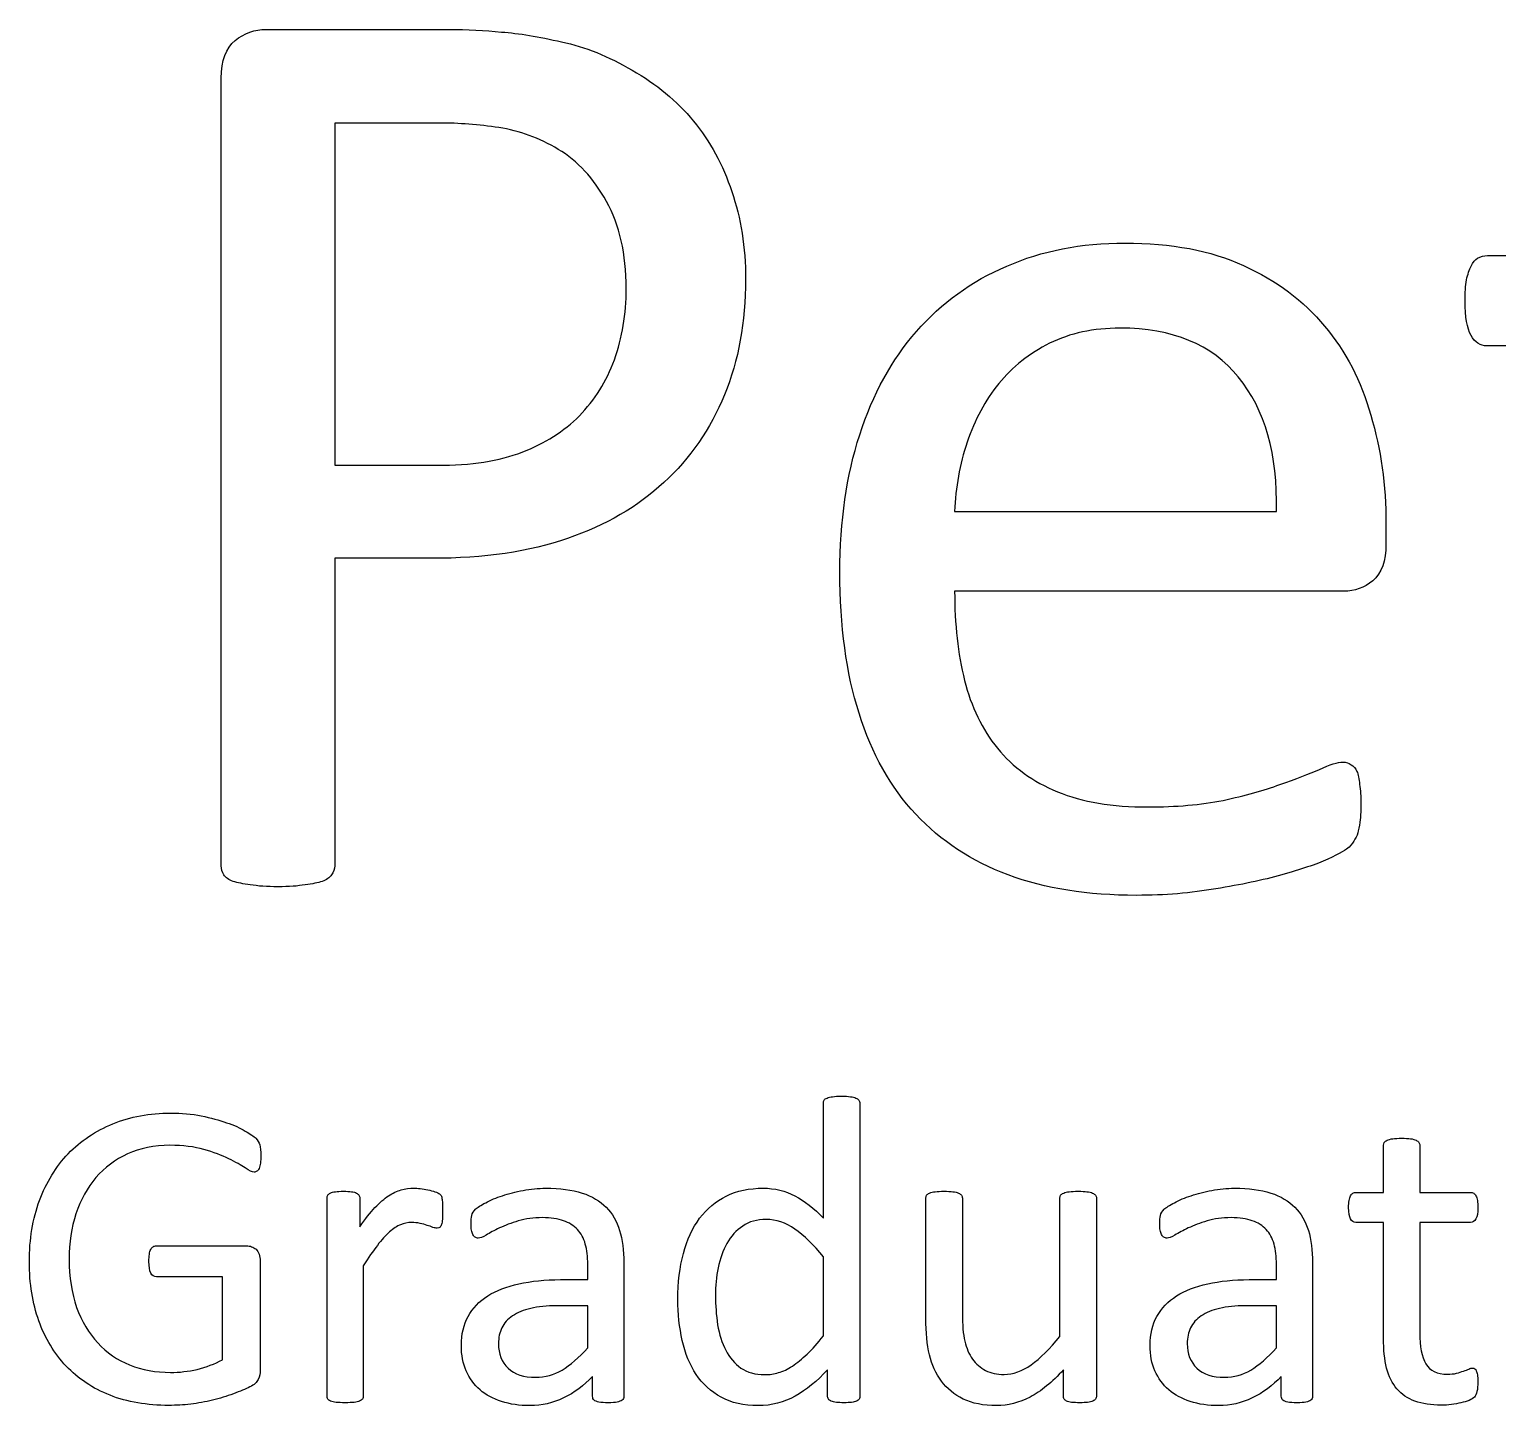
# Model space of a CAD drawing. Header units: millimetres. Extents: x 17.6 to 67.9, y 12.5 to 44.1.
# Drawn here: x 17.6 to 31.41, y 30.59 to 43.53 of the extents above; entities that cross this region are included whole.
import ezdxf

# ---------------------------------------------------------------- set-up
doc = ezdxf.new("R2010")
doc.units = ezdxf.units.MM
doc.layers.get('0').update_dxf_attribs({"linetype": 'CONTINUOUS'})

msp = doc.modelspace()

# ---------------------------------------------------------------- linework, layer by layer
at = {"color": 7}
for points in [[(19.829432, 43.533648), (21.547156, 43.533648)], [(19.407752, 35.670561), (19.407752, 43.074761)], [(31.314022, 41.406646), (32.089169, 41.406646), (32.089169, 42.733697)], [(21.460341, 42.653082), (20.474354, 42.653082), (20.474354, 39.434673), (21.435536, 39.434673)], [(32.089161, 37.295272), (32.089161, 40.557085), (31.307815, 40.557085)], [(26.303454, 39.000591), (29.329626, 39.000591)], [(30.35903, 38.882782), (30.359022, 38.696734)], [(21.385926, 38.560308), (20.474354, 38.560308), (20.474354, 35.670561)], [(29.962147, 38.250249), (26.303454, 38.250249)], [(25.069416, 32.356951), (25.069416, 33.438021)], [(25.412549, 33.438021), (25.412507, 30.684701)], [(30.077873, 32.598798), (30.336257, 32.598798), (30.336257, 33.041146)], [(30.677299, 33.041146), (30.677299, 32.598796), (31.15479, 32.598796)], [(20.40196, 30.684701), (20.40196, 32.545053)], [(20.709953, 32.545053), (20.709953, 32.274268)], [(26.032624, 31.416439), (26.032624, 32.545053)], [(26.375733, 32.545053), (26.375733, 31.461915)], [(27.293498, 31.244874), (27.293498, 32.545053)], [(27.636631, 32.545053), (27.63666, 30.684701)], [(30.336265, 31.228339), (30.336265, 32.315611), (30.075814, 32.315611)], [(31.154782, 32.315609), (30.677292, 32.315609), (30.677292, 31.277947)], [(18.797925, 32.096501), (19.647485, 32.096501)], [(19.773575, 31.951807), (19.773575, 30.932748)], [(20.743028, 31.908396), (20.743028, 30.684701)], [(22.597173, 31.778175), (22.853488, 31.778175), (22.853488, 31.922869)], [(23.192496, 31.937339), (23.192488, 30.682634)], [(25.069384, 31.249007), (25.069376, 31.993149)], [(29.073263, 31.778178), (29.329578, 31.778178), (29.329578, 31.922872)], [(29.668586, 31.937342), (29.668578, 30.682637)], [(19.418041, 31.025766), (19.418041, 31.805046), (18.797924, 31.805046)], [(22.853491, 31.532195), (22.562034, 31.532195)], [(22.853491, 31.137387), (22.853491, 31.532195)], [(29.329581, 31.532198), (29.038126, 31.532198)], [(29.329581, 31.13739), (29.329581, 31.532198)], [(25.108688, 30.684701), (25.108688, 30.930681)], [(27.326603, 30.684701), (27.326603, 30.930681)], [(22.898962, 30.682634), (22.898962, 30.868669)], [(29.375052, 30.682637), (29.375052, 30.868673)]]:
    msp.add_lwpolyline(points, dxfattribs=at)
for points in [[(24.337685, 41.183404)], [(23.215272, 41.096587)], [(19.779776, 32.943996)], [(21.489233, 32.423093)], [(31.222997, 30.821127)]]:
    msp.add_lwpolyline(points, close=True, dxfattribs=at)
for points in [[(19.537977, 43.428228), (19.624793, 43.498508), (19.721945, 43.533648), (19.829432, 43.533648)], [(21.547156, 43.533648), (21.72079, 43.533648), (21.886154, 43.52538), (22.04325, 43.508843)], [(22.04325, 43.508843), (22.20448, 43.496441), (22.392582, 43.465435), (22.607556, 43.415826)], [(19.407752, 43.074761), (19.407752, 43.240126), (19.45116, 43.357948), (19.537977, 43.428228)], [(22.607556, 43.415826), (22.826664, 43.37035), (23.04784, 43.281467), (23.271083, 43.149175)], [(23.271083, 43.149175), (23.498459, 43.021018), (23.690695, 42.861854), (23.84779, 42.671685)], [(23.84779, 42.671685), (24.004887, 42.481516), (24.124777, 42.260341), (24.207459, 42.00816)], [(22.018445, 42.609673), (21.828277, 42.638612), (21.642242, 42.653082), (21.460341, 42.653082)], [(22.576552, 42.405035), (22.398784, 42.512522), (22.212748, 42.580734), (22.018445, 42.609673)], [(23.029235, 41.915142), (22.909347, 42.13425), (22.758453, 42.297548), (22.576552, 42.405035)], [(24.207459, 42.00816), (24.294276, 41.760113), (24.337685, 41.485194), (24.337685, 41.183404)], [(23.215272, 41.096587), (23.215272, 41.423182), (23.15326, 41.696034), (23.029235, 41.915142)], [(26.793357, 41.30744), (27.124086, 41.452134), (27.494089, 41.524481), (27.903366, 41.524481)], [(27.903366, 41.524481), (28.341581, 41.524481), (28.713651, 41.454202), (29.019577, 41.313642)], [(25.943795, 40.693524), (26.17944, 40.962242), (26.462628, 41.16688), (26.793357, 41.30744)], [(29.019577, 41.313642), (29.329635, 41.173082), (29.583883, 40.982912), (29.78232, 40.743134)], [(31.115585, 41.177203), (31.127985, 41.230946), (31.142455, 41.274354), (31.158995, 41.307427)], [(31.158995, 41.307427), (31.175522, 41.344634), (31.196193, 41.369439), (31.221005, 41.381841)], [(31.221005, 41.381841), (31.249944, 41.398378), (31.280949, 41.406646), (31.314022, 41.406646)], [(24.337685, 41.183404), (24.337685, 40.782395), (24.271539, 40.42066), (24.139247, 40.098199)], [(31.103176, 40.978765), (31.103176, 41.057313), (31.107312, 41.123459), (31.115585, 41.177203)], [(23.10365, 40.426861), (23.178064, 40.633566), (23.215272, 40.856809), (23.215272, 41.096587)], [(31.158987, 40.656304), (31.121779, 40.72245), (31.103176, 40.829937), (31.103176, 40.978765)], [(29.78232, 40.743134), (29.980758, 40.507489), (30.125452, 40.228436), (30.216404, 39.905976)], [(25.410493, 39.71994), (25.534518, 40.104413), (25.712285, 40.428941), (25.943795, 40.693524)], [(27.85995, 40.724517), (27.607769, 40.724517), (27.386593, 40.676975), (27.196423, 40.58189)], [(28.969959, 40.26563), (28.721913, 40.571555), (28.351909, 40.724517), (27.85995, 40.724517)], [(31.307815, 40.557085), (31.245802, 40.557085), (31.196193, 40.590158), (31.158987, 40.656304)], [(27.196423, 40.58189), (27.006255, 40.486805), (26.847092, 40.360715), (26.718935, 40.203619)], [(22.774989, 39.899761), (22.919683, 40.048589), (23.029236, 40.224289), (23.10365, 40.426861)], [(26.718935, 40.203619), (26.590776, 40.046522), (26.491557, 39.862554), (26.421278, 39.651714)], [(29.329626, 39.000591), (29.342026, 39.538026), (29.222137, 39.959706), (28.969959, 40.26563)], [(24.139247, 40.098199), (24.006956, 39.775738), (23.816786, 39.500819), (23.568739, 39.273443)], [(22.235485, 39.558697), (22.450459, 39.641379), (22.630294, 39.755067), (22.774989, 39.899761)], [(30.216404, 39.905976), (30.311488, 39.587649), (30.35903, 39.246584), (30.35903, 38.882782)], [(25.22446, 38.430097), (25.22446, 38.909654), (25.286471, 39.339602), (25.410493, 39.71994)], [(26.421278, 39.651714), (26.350998, 39.445009), (26.311723, 39.227968), (26.303454, 39.000591)], [(21.435536, 39.434673), (21.757996, 39.434673), (22.024646, 39.476014), (22.235485, 39.558697)], [(23.568739, 39.273443), (23.324825, 39.046067), (23.023035, 38.870367), (22.663367, 38.746343)], [(22.663367, 38.746343), (22.307834, 38.62232), (21.88202, 38.560308), (21.385926, 38.560308)], [(30.359022, 38.696734), (30.359022, 38.535503), (30.317681, 38.419748), (30.234998, 38.349468)], [(25.404294, 37.103045), (25.284404, 37.483383), (25.22446, 37.925734), (25.22446, 38.430097)], [(26.303454, 38.250249), (26.303454, 37.940191), (26.334461, 37.661138), (26.396474, 37.413091)], [(30.234998, 38.349468), (30.156451, 38.283322), (30.0655, 38.250249), (29.962147, 38.250249)], [(26.396474, 37.413091), (26.458485, 37.165044), (26.561837, 36.952138), (26.706531, 36.774371)], [(25.937594, 36.154267), (25.701949, 36.406447), (25.524182, 36.722706), (25.404294, 37.103045)], [(26.706531, 36.774371), (26.851225, 36.596603), (27.039327, 36.460177), (27.270837, 36.365093)], [(29.732703, 36.575934), (29.831922, 36.621409), (29.906336, 36.644146), (29.955945, 36.644146)], [(29.955945, 36.644146), (29.984883, 36.644146), (30.009688, 36.635882), (30.030359, 36.619354)], [(30.030359, 36.619354), (30.055165, 36.606954), (30.073768, 36.586283), (30.08617, 36.557341)], [(29.360633, 36.433305), (29.513595, 36.487049), (29.637619, 36.534592), (29.732703, 36.575934)], [(30.08617, 36.557341), (30.09857, 36.528403), (30.106834, 36.487062), (30.110962, 36.433318)], [(27.270837, 36.365093), (27.502347, 36.270008), (27.785534, 36.222466), (28.120398, 36.222466)], [(28.827333, 36.284477), (29.034038, 36.329953), (29.211804, 36.379563), (29.360633, 36.433305)], [(30.110962, 36.433318), (30.119234, 36.383709), (30.123371, 36.321697), (30.123371, 36.247284)], [(28.120398, 36.222466), (28.384982, 36.222466), (28.620626, 36.243136), (28.827333, 36.284477)], [(30.123371, 36.247284), (30.123371, 36.19354), (30.121307, 36.145998), (30.117179, 36.104658)], [(26.805758, 35.583759), (26.462627, 35.711917), (26.173239, 35.902086), (25.937594, 36.154267)], [(30.117179, 36.104658), (30.113052, 36.06745), (30.106852, 36.03231), (30.098579, 35.999237)], [(30.067575, 35.918621), (30.055175, 35.893818), (30.036572, 35.869013), (30.011764, 35.844207)], [(30.098579, 35.999237), (30.094452, 35.970299), (30.084117, 35.943427), (30.067575, 35.918621)], [(30.011764, 35.844207), (29.991093, 35.823536), (29.924947, 35.78633), (29.813327, 35.732588)], [(19.432557, 35.583746), (19.41602, 35.60855), (19.407752, 35.637488), (19.407752, 35.670561)], [(20.474354, 35.670561), (20.474354, 35.637488), (20.464019, 35.60855), (20.443348, 35.583746)], [(29.813327, 35.732588), (29.701706, 35.682978), (29.557012, 35.633369), (29.379243, 35.583759)], [(19.519373, 35.521733), (19.478032, 35.538261), (19.449093, 35.558932), (19.432557, 35.583746)], [(19.680604, 35.490727), (19.614458, 35.498999), (19.560714, 35.509335), (19.519373, 35.521733)], [(19.941053, 35.472126), (19.8377, 35.472126), (19.750884, 35.478326), (19.680604, 35.490727)], [(20.195301, 35.490727), (20.129155, 35.478326), (20.044406, 35.472126), (19.941053, 35.472126)], [(20.356532, 35.521733), (20.319325, 35.509333), (20.265581, 35.498998), (20.195301, 35.490727)], [(20.443348, 35.583746), (20.426812, 35.558941), (20.397873, 35.53827), (20.356532, 35.521733)], [(28.014986, 35.391521), (27.556099, 35.391521), (27.153023, 35.455601), (26.805758, 35.583759)], [(29.379243, 35.583759), (29.201477, 35.53415), (28.994771, 35.490742), (28.759126, 35.453534)], [(28.759126, 35.453534), (28.527616, 35.412192), (28.279569, 35.391521), (28.014986, 35.391521)], [(25.069416, 33.438021), (25.069416, 33.447668), (25.07148, 33.456625), (25.075607, 33.464893)], [(25.075607, 33.464893), (25.081111, 33.47454), (25.090757, 33.481431), (25.104547, 33.485565)], [(25.104547, 33.485565), (25.118323, 33.491077), (25.135549, 33.495211), (25.156223, 33.497966)], [(25.156223, 33.497966), (25.178272, 33.502101), (25.205833, 33.504168), (25.238906, 33.504168)], [(25.238906, 33.504168), (25.273356, 33.504168), (25.301606, 33.502101), (25.323654, 33.497966)], [(25.323654, 33.497966), (25.345703, 33.495209), (25.362929, 33.491076), (25.375333, 33.485565)], [(25.375333, 33.485565), (25.387733, 33.481431), (25.39669, 33.47454), (25.402204, 33.464893)], [(25.402204, 33.464893), (25.409101, 33.456626), (25.412549, 33.447669), (25.412549, 33.438021)], [(18.388647, 33.243719), (18.552634, 33.311243), (18.733846, 33.345005), (18.932283, 33.345005)], [(18.932283, 33.345005), (19.034258, 33.345005), (19.130032, 33.336048), (19.219604, 33.318133)], [(19.219604, 33.318133), (19.309177, 33.300219), (19.388414, 33.278859), (19.457316, 33.254055)], [(17.969035, 32.9626), (18.086168, 33.083867), (18.226039, 33.177574), (18.388647, 33.243719)], [(19.457316, 33.254055), (19.527596, 33.230628), (19.586163, 33.204445), (19.633016, 33.175507)], [(19.633016, 33.175507), (19.681247, 33.147946), (19.71432, 33.125208), (19.732235, 33.107294)], [(18.924014, 33.041146), (18.776564, 33.041146), (18.644273, 33.014275), (18.527139, 32.960531)], [(19.244408, 33.001872), (19.154836, 33.028055), (19.048038, 33.041146), (18.924014, 33.041146)], [(19.477986, 32.915056), (19.413218, 32.946751), (19.335359, 32.97569), (19.244408, 33.001872)], [(19.732235, 33.107294), (19.750149, 33.089379), (19.762551, 33.068709), (19.769442, 33.045282)], [(19.769442, 33.045282), (19.776331, 33.021855), (19.779776, 32.988093), (19.779776, 32.943996)], [(30.336257, 33.041146), (30.336257, 33.050793), (30.338321, 33.05975), (30.342448, 33.068018)], [(30.342448, 33.068018), (30.347951, 33.076286), (30.356909, 33.083176), (30.369322, 33.08869)], [(30.369322, 33.08869), (30.383098, 33.09558), (30.401012, 33.100403), (30.423064, 33.10316)], [(30.423064, 33.10316), (30.445113, 33.105917), (30.472673, 33.107296), (30.505746, 33.107296)], [(30.505746, 33.107296), (30.540197, 33.107296), (30.568446, 33.105917), (30.590495, 33.10316)], [(30.590495, 33.10316), (30.612544, 33.100403), (30.62977, 33.09558), (30.642173, 33.08869)], [(30.642173, 33.08869), (30.654574, 33.083178), (30.663531, 33.076287), (30.669044, 33.068018)], [(30.669044, 33.068018), (30.674548, 33.059751), (30.677299, 33.050794), (30.677299, 33.041146)], [(17.69825, 32.522317), (17.763018, 32.694571), (17.853279, 32.841332), (17.969035, 32.9626)], [(18.527139, 32.960531), (18.410006, 32.906788), (18.310787, 32.832374), (18.229483, 32.737289)], [(19.633014, 32.82824), (19.59443, 32.854422), (19.542753, 32.883361), (19.477986, 32.915056)], [(19.775641, 32.873715), (19.772884, 32.854422), (19.76875, 32.837886), (19.763239, 32.824106)], [(19.779776, 32.943995), (19.779776, 32.917812), (19.778397, 32.894385), (19.775641, 32.873715)], [(18.229483, 32.737289), (18.148179, 32.642204), (18.085478, 32.529205), (18.041381, 32.398292)], [(19.715696, 32.788965), (19.69916, 32.788965), (19.671599, 32.802057), (19.633014, 32.82824)], [(19.742568, 32.797234), (19.7343, 32.791722), (19.725343, 32.788965), (19.715696, 32.788965)], [(19.763239, 32.824106), (19.757727, 32.811704), (19.750837, 32.802746), (19.742568, 32.797234)], [(20.408162, 32.571925), (20.412297, 32.580192), (20.420565, 32.587083), (20.432967, 32.592596)], [(20.432967, 32.592596), (20.445369, 32.599486), (20.461216, 32.60362), (20.480509, 32.604997)], [(20.480509, 32.604997), (20.499802, 32.607754), (20.525295, 32.609133), (20.55699, 32.609133)], [(20.55699, 32.609133), (20.587307, 32.609133), (20.612112, 32.607754), (20.631404, 32.604997)], [(20.631404, 32.604997), (20.652075, 32.603622), (20.667922, 32.599488), (20.678947, 32.592596)], [(20.678947, 32.592596), (20.689971, 32.587084), (20.697551, 32.580194), (20.701685, 32.571925)], [(20.980738, 32.565723), (21.020701, 32.593284), (21.059975, 32.611888), (21.09856, 32.621534)], [(21.09856, 32.621534), (21.138523, 32.632558), (21.178486, 32.63807), (21.218449, 32.63807)], [(21.218449, 32.63807), (21.236364, 32.63807), (21.256346, 32.636692), (21.278394, 32.633935)], [(21.278394, 32.633935), (21.301821, 32.632559), (21.325936, 32.629114), (21.350741, 32.6236)], [(21.350741, 32.6236), (21.375546, 32.618088), (21.397594, 32.611887), (21.416887, 32.604997)], [(21.416887, 32.604997), (21.437558, 32.598108), (21.452027, 32.591217), (21.460295, 32.584326)], [(21.460295, 32.584326), (21.468563, 32.577436), (21.474075, 32.570545), (21.476832, 32.563654)], [(22.051481, 32.56779), (22.110735, 32.588461), (22.175502, 32.604997), (22.245783, 32.6174)], [(22.245783, 32.6174), (22.316063, 32.631181), (22.387032, 32.638072), (22.45869, 32.638072)], [(22.45869, 32.638072), (22.59236, 32.638072), (22.706048, 32.622913), (22.799754, 32.592596)], [(22.799754, 32.592596), (22.893461, 32.56228), (22.969253, 32.517493), (23.027132, 32.458238)], [(24.155775, 32.563656), (24.256372, 32.613266), (24.372127, 32.63807), (24.503041, 32.63807)], [(24.503041, 32.63807), (24.611907, 32.63807), (24.711125, 32.613955), (24.800697, 32.565723)], [(26.038815, 32.571925), (26.044318, 32.580192), (26.053964, 32.587083), (26.067753, 32.592596)], [(26.067753, 32.592596), (26.081528, 32.599486), (26.099443, 32.60362), (26.121497, 32.604997)], [(26.121497, 32.604997), (26.143546, 32.607754), (26.171107, 32.609133), (26.20418, 32.609133)], [(26.20418, 32.609133), (26.237253, 32.609133), (26.264813, 32.607754), (26.286862, 32.604997)], [(26.286862, 32.604997), (26.308911, 32.603622), (26.326136, 32.599488), (26.338538, 32.592596)], [(26.338538, 32.592596), (26.352314, 32.587084), (26.36196, 32.580194), (26.367478, 32.571925)], [(27.29969, 32.571925), (27.305193, 32.580192), (27.31484, 32.587083), (27.32863, 32.592596)], [(27.32863, 32.592596), (27.342406, 32.599486), (27.359631, 32.60362), (27.380305, 32.604997)], [(27.380305, 32.604997), (27.402354, 32.607754), (27.430604, 32.609133), (27.465054, 32.609133)], [(27.465054, 32.609133), (27.498127, 32.609133), (27.525688, 32.607754), (27.547736, 32.604997)], [(27.547736, 32.604997), (27.569785, 32.603622), (27.587011, 32.599488), (27.599415, 32.592596)], [(27.599415, 32.592596), (27.611815, 32.587084), (27.620772, 32.580194), (27.626286, 32.571925)], [(28.52757, 32.567794), (28.586827, 32.588464), (28.651594, 32.605001), (28.721873, 32.617403)], [(28.721873, 32.617403), (28.792153, 32.631184), (28.863122, 32.638075), (28.93478, 32.638075)], [(28.93478, 32.638075), (29.068449, 32.638075), (29.182137, 32.622916), (29.275844, 32.5926)], [(29.275844, 32.5926), (29.36955, 32.562283), (29.445343, 32.517497), (29.503222, 32.458241)], [(30.026205, 32.565725), (30.031708, 32.578127), (30.038596, 32.586395), (30.046869, 32.59053)], [(30.046869, 32.59053), (30.056517, 32.596042), (30.066852, 32.598798), (30.077873, 32.598798)], [(31.15479, 32.598796), (31.165815, 32.598796), (31.17546, 32.59604), (31.183728, 32.590528)], [(31.183728, 32.590528), (31.192, 32.586393), (31.198888, 32.578125), (31.204392, 32.565723)], [(17.603166, 31.945607), (17.603166, 32.157825), (17.63486, 32.350062), (17.69825, 32.522317)], [(20.40196, 32.545053), (20.40196, 32.556077), (20.404028, 32.565034), (20.408162, 32.571925)], [(20.701685, 32.571925), (20.707197, 32.565035), (20.709953, 32.556078), (20.709953, 32.545053)], [(20.709953, 32.274268), (20.760941, 32.348682), (20.808483, 32.409316), (20.85258, 32.456169)], [(20.85258, 32.456169), (20.898056, 32.503023), (20.940775, 32.539541), (20.980738, 32.565723)], [(21.476832, 32.563654), (21.479589, 32.558142), (21.481656, 32.550562), (21.483034, 32.540915)], [(21.483034, 32.540915), (21.48579, 32.531269), (21.487169, 32.516799), (21.487169, 32.497507)], [(21.487169, 32.497507), (21.488545, 32.479593), (21.489233, 32.454788), (21.489233, 32.423093)], [(21.797232, 32.439633), (21.816524, 32.457547), (21.848909, 32.478218), (21.894384, 32.501645)], [(21.894384, 32.501645), (21.939859, 32.526449), (21.992225, 32.548498), (22.051481, 32.56779)], [(23.027132, 32.458238), (23.085008, 32.40036), (23.127038, 32.328013), (23.153222, 32.241197)], [(23.905662, 32.354883), (23.973186, 32.445834), (24.056557, 32.515425), (24.155775, 32.563656)], [(24.800697, 32.565723), (24.891649, 32.51887), (24.981222, 32.449279), (25.069416, 32.356951)], [(26.032624, 32.545053), (26.032624, 32.556077), (26.034688, 32.565034), (26.038815, 32.571925)], [(26.367478, 32.571925), (26.372981, 32.565035), (26.375733, 32.556078), (26.375733, 32.545053)], [(27.293498, 32.545053), (27.293498, 32.556077), (27.295562, 32.565034), (27.29969, 32.571925)], [(27.626286, 32.571925), (27.633183, 32.565035), (27.636631, 32.556078), (27.636631, 32.545053)], [(28.273322, 32.439636), (28.292615, 32.45755), (28.324999, 32.478221), (28.370474, 32.501648)], [(28.370474, 32.501648), (28.415949, 32.526452), (28.468314, 32.548501), (28.52757, 32.567794)], [(29.503222, 32.458241), (29.561098, 32.400363), (29.603128, 32.328016), (29.629311, 32.2412)], [(30.007605, 32.456171), (30.007605, 32.482354), (30.00898, 32.504402), (30.011732, 32.522317)], [(30.026205, 32.348684), (30.013805, 32.370733), (30.007605, 32.406562), (30.007605, 32.456171)], [(30.011732, 32.522317), (30.01586, 32.540231), (30.020684, 32.554701), (30.026205, 32.565725)], [(31.204392, 32.565723), (31.211289, 32.554699), (31.216113, 32.54023), (31.218865, 32.522315)], [(31.222992, 32.456169), (31.222992, 32.40656), (31.216792, 32.370731), (31.204392, 32.348682)], [(31.218865, 32.522315), (31.221616, 32.504401), (31.222992, 32.482352), (31.222992, 32.456169)], [(18.041381, 32.398292), (17.998662, 32.267378), (17.977302, 32.12544), (17.977302, 31.972478)], [(21.195714, 32.315608), (21.161263, 32.315608), (21.127501, 32.308718), (21.094428, 32.294936)], [(21.276329, 32.30734), (21.251524, 32.312852), (21.224652, 32.315608), (21.195714, 32.315608)], [(21.342475, 32.288737), (21.323182, 32.295627), (21.301134, 32.301828), (21.276329, 32.30734)], [(21.487169, 32.346615), (21.485793, 32.325945), (21.483037, 32.309408), (21.4789, 32.297006)], [(21.489232, 32.423096), (21.489232, 32.39278), (21.488545, 32.367286), (21.487169, 32.346615)], [(21.75589, 32.30114), (21.75589, 32.335591), (21.757957, 32.362463), (21.762092, 32.381755)], [(21.762092, 32.381755), (21.767604, 32.402426), (21.779317, 32.421718), (21.797232, 32.439633)], [(22.200309, 32.330079), (22.134163, 32.310786), (22.075596, 32.288738), (22.024607, 32.263933)], [(22.427684, 32.361085), (22.343624, 32.361085), (22.267832, 32.350749), (22.200309, 32.330079)], [(22.626121, 32.332146), (22.572377, 32.351438), (22.506232, 32.361085), (22.427684, 32.361085)], [(22.756347, 32.249464), (22.723274, 32.286671), (22.679865, 32.314231), (22.626121, 32.332146)], [(23.752699, 32.024154), (23.787151, 32.15369), (23.838139, 32.263933), (23.905662, 32.354883)], [(24.531942, 32.344548), (24.445125, 32.344548), (24.371399, 32.323878), (24.310766, 32.282537)], [(24.800658, 32.253598), (24.71522, 32.314231), (24.625648, 32.344548), (24.531942, 32.344548)], [(28.231991, 32.301143), (28.231991, 32.335594), (28.234055, 32.362466), (28.238182, 32.381758)], [(28.238182, 32.381758), (28.243686, 32.402429), (28.255399, 32.421721), (28.273322, 32.439636)], [(28.676399, 32.330082), (28.610253, 32.310789), (28.551686, 32.288741), (28.500699, 32.263936)], [(28.903774, 32.361088), (28.819714, 32.361088), (28.743922, 32.350753), (28.676399, 32.330082)], [(29.102211, 32.332149), (29.048469, 32.351442), (28.982323, 32.361088), (28.903774, 32.361088)], [(29.232436, 32.249467), (29.199363, 32.286674), (29.155955, 32.314235), (29.102211, 32.332149)], [(30.075814, 32.315611), (30.055143, 32.315611), (30.038607, 32.326636), (30.026205, 32.348684)], [(31.204392, 32.348682), (31.191992, 32.326634), (31.175455, 32.315609), (31.154782, 32.315609)], [(20.989008, 32.226723), (20.953179, 32.195028), (20.915283, 32.152998), (20.87532, 32.100633)], [(21.094428, 32.294936), (21.061355, 32.281155), (21.026215, 32.258417), (20.989008, 32.226723)], [(21.396218, 32.270134), (21.381059, 32.277024), (21.363145, 32.283225), (21.342475, 32.288737)], [(21.437559, 32.261866), (21.426535, 32.261866), (21.412755, 32.264622), (21.396218, 32.270134)], [(21.462364, 32.270134), (21.456852, 32.264622), (21.448584, 32.261866), (21.437559, 32.261866)], [(21.4789, 32.297006), (21.474766, 32.285982), (21.469254, 32.277024), (21.462364, 32.270134)], [(21.760026, 32.243262), (21.757269, 32.261177), (21.75589, 32.280469), (21.75589, 32.30114)], [(21.772427, 32.201921), (21.766914, 32.212945), (21.762781, 32.226726), (21.760026, 32.243262)], [(21.795165, 32.177116), (21.786898, 32.182629), (21.779318, 32.190897), (21.772427, 32.201921)], [(21.824104, 32.168848), (21.813079, 32.168848), (21.803433, 32.171604), (21.795165, 32.177116)], [(21.898517, 32.197787), (21.865444, 32.178495), (21.84064, 32.168848), (21.824104, 32.168848)], [(22.024607, 32.263933), (21.974998, 32.240506), (21.932968, 32.218458), (21.898517, 32.197787)], [(22.830761, 32.113038), (22.815609, 32.168159), (22.790804, 32.213635), (22.756347, 32.249464)], [(23.153222, 32.241197), (23.179405, 32.15438), (23.192496, 32.053094), (23.192496, 31.937339)], [(24.310766, 32.282537), (24.250132, 32.241195), (24.200523, 32.186763), (24.161938, 32.119239)], [(25.069376, 31.993149), (24.977047, 32.107526), (24.887474, 32.194342), (24.800658, 32.253598)], [(28.236119, 32.243266), (28.233367, 32.26118), (28.231991, 32.280473), (28.231991, 32.301143)], [(28.248528, 32.201924), (28.243024, 32.212949), (28.238888, 32.226729), (28.236119, 32.243266)], [(28.271255, 32.17712), (28.262983, 32.182632), (28.255407, 32.1909), (28.248528, 32.201924)], [(28.300193, 32.168851), (28.289169, 32.168851), (28.279523, 32.171608), (28.271255, 32.17712)], [(28.374607, 32.19779), (28.341534, 32.178498), (28.316729, 32.168851), (28.300193, 32.168851)], [(28.500699, 32.263936), (28.45109, 32.24051), (28.409059, 32.218461), (28.374607, 32.19779)], [(29.30685, 32.113041), (29.291699, 32.168163), (29.266894, 32.213638), (29.232436, 32.249467)], [(29.629311, 32.2412), (29.655495, 32.154383), (29.668586, 32.053098), (29.668586, 31.937342)], [(18.731779, 32.015886), (18.734536, 32.035179), (18.73867, 32.050337), (18.74418, 32.061361)], [(18.74418, 32.061361), (18.75107, 32.073763), (18.75865, 32.08272), (18.766919, 32.088233)], [(18.766919, 32.088233), (18.775186, 32.093745), (18.785521, 32.096501), (18.797925, 32.096501)], [(19.647485, 32.096501), (19.662644, 32.096501), (19.677802, 32.093745), (19.69296, 32.088233)], [(19.69296, 32.088233), (19.708119, 32.082721), (19.7219, 32.074453), (19.734301, 32.063428)], [(19.734301, 32.063428), (19.746703, 32.052404), (19.75635, 32.037246), (19.76324, 32.017953)], [(20.87532, 32.100633), (20.835357, 32.048267), (20.791259, 31.984189), (20.743028, 31.908396)], [(22.853488, 31.922869), (22.853488, 31.994527), (22.845912, 32.057916), (22.830761, 32.113038)], [(24.161938, 32.119239), (24.12473, 32.051715), (24.097169, 31.975234), (24.079255, 31.889796)], [(29.329578, 31.922872), (29.329578, 31.99453), (29.322002, 32.057919), (29.30685, 32.113041)], [(17.692049, 31.391636), (17.632793, 31.557001), (17.603166, 31.741658), (17.603166, 31.945607)], [(17.977302, 31.972478), (17.977302, 31.801601), (18.000729, 31.650017), (18.047582, 31.517725)], [(18.727644, 31.94974), (18.727644, 31.975923), (18.729022, 31.997972), (18.731779, 32.015886)], [(18.74418, 31.840186), (18.733156, 31.863613), (18.727644, 31.900131), (18.727644, 31.94974)], [(19.76324, 32.017953), (19.77013, 31.998661), (19.773575, 31.976612), (19.773575, 31.951807)], [(23.701023, 31.592139), (23.701023, 31.751992), (23.718248, 31.895997), (23.752699, 32.024154)], [(18.797924, 31.805046), (18.774497, 31.805046), (18.756583, 31.81676), (18.74418, 31.840186)], [(22.206497, 31.7389), (22.322253, 31.765083), (22.452478, 31.778175), (22.597173, 31.778175)], [(24.079255, 31.889796), (24.062728, 31.804357), (24.054464, 31.717541), (24.054464, 31.629346)], [(28.68259, 31.738904), (28.798345, 31.765086), (28.928569, 31.778178), (29.073263, 31.778178)], [(21.729008, 31.432976), (21.771728, 31.510146), (21.83305, 31.574225), (21.912977, 31.625212)], [(21.912977, 31.625212), (21.992902, 31.6762), (22.090742, 31.714096), (22.206497, 31.7389)], [(24.054464, 31.629346), (24.054464, 31.53564), (24.061352, 31.444), (24.075128, 31.354428)], [(28.205099, 31.432979), (28.247819, 31.510149), (28.309141, 31.574228), (28.389066, 31.625216)], [(28.389066, 31.625216), (28.468994, 31.676203), (28.566835, 31.714099), (28.68259, 31.738904)], [(18.047582, 31.517725), (18.095813, 31.385434), (18.161959, 31.273813), (18.246019, 31.182862)], [(22.318123, 31.50739), (22.24922, 31.492231), (22.192031, 31.468804), (22.146556, 31.43711)], [(22.562034, 31.532195), (22.468327, 31.532195), (22.387024, 31.523926), (22.318123, 31.50739)], [(23.742364, 31.2056), (23.714803, 31.328245), (23.701023, 31.457092), (23.701023, 31.592139)], [(28.794212, 31.507393), (28.725311, 31.492234), (28.668122, 31.468808), (28.622646, 31.437113)], [(29.038126, 31.532198), (28.94442, 31.532198), (28.863115, 31.52393), (28.794212, 31.507393)], [(17.948364, 30.965822), (17.836743, 31.084334), (17.751305, 31.226271), (17.692049, 31.391636)], [(21.66493, 31.160124), (21.66493, 31.264855), (21.686289, 31.355806), (21.729008, 31.432976)], [(22.146556, 31.43711), (22.101081, 31.406793), (22.06732, 31.369586), (22.045271, 31.325489)], [(24.075128, 31.354428), (24.09028, 31.264855), (24.115774, 31.184929), (24.151611, 31.114649)], [(26.065697, 31.071241), (26.043648, 31.166326), (26.032624, 31.281392), (26.032624, 31.416439)], [(26.375733, 31.461915), (26.375733, 31.35305), (26.383309, 31.265544), (26.398461, 31.199399)], [(28.14102, 31.160127), (28.14102, 31.264858), (28.162379, 31.355809), (28.205099, 31.432979)], [(28.622646, 31.437113), (28.577171, 31.406796), (28.543409, 31.369589), (28.521361, 31.325492)], [(22.045271, 31.325489), (22.0246, 31.28277), (22.014264, 31.23316), (22.014264, 31.176661)], [(23.872589, 30.887273), (23.813333, 30.978223), (23.769925, 31.084332), (23.742364, 31.2056)], [(24.916421, 31.077441), (24.964653, 31.124295), (25.01564, 31.181483), (25.069384, 31.249007)], [(27.022713, 30.978223), (27.108151, 31.038857), (27.198412, 31.12774), (27.293498, 31.244874)], [(28.521361, 31.325492), (28.50069, 31.282773), (28.490354, 31.233164), (28.490354, 31.176664)], [(30.365202, 30.947219), (30.345911, 31.027146), (30.336265, 31.120852), (30.336265, 31.228339)], [(30.677292, 31.277947), (30.677292, 31.149789), (30.695895, 31.052637), (30.733103, 30.986492)], [(18.246019, 31.182862), (18.33008, 31.091912), (18.429988, 31.02301), (18.545743, 30.976156)], [(21.710405, 30.920346), (21.680088, 30.990626), (21.66493, 31.070552), (21.66493, 31.160124)], [(22.014264, 31.176661), (22.014264, 31.080198), (22.044581, 31.003028), (22.105215, 30.94515)], [(22.611643, 30.928614), (22.688813, 30.974089), (22.769429, 31.04368), (22.853491, 31.137387)], [(24.151611, 31.114649), (24.187439, 31.045747), (24.234981, 30.989937), (24.294237, 30.947218)], [(24.777927, 30.96582), (24.822025, 30.994759), (24.868189, 31.031966), (24.916421, 31.077441)], [(26.179386, 30.823194), (26.127019, 30.894852), (26.089123, 30.977534), (26.065697, 31.071241)], [(26.398461, 31.199399), (26.414988, 31.134631), (26.439104, 31.07882), (26.470808, 31.031967)], [(28.186496, 30.920349), (28.156178, 30.990629), (28.14102, 31.070555), (28.14102, 31.160127)], [(28.490354, 31.176664), (28.490354, 31.080201), (28.520671, 31.003031), (28.581305, 30.945154)], [(29.087736, 30.928617), (29.164906, 30.974092), (29.245521, 31.043683), (29.329581, 31.13739)], [(18.361775, 30.690904), (18.199167, 30.755671), (18.061363, 30.847311), (17.948364, 30.965822)], [(18.545743, 30.976156), (18.662876, 30.929303), (18.791034, 30.905876), (18.930216, 30.905876)], [(18.930216, 30.905876), (19.012898, 30.905876), (19.096269, 30.915523), (19.180329, 30.934815)], [(19.180329, 30.934815), (19.265768, 30.955486), (19.345005, 30.985803), (19.418041, 31.025766)], [(19.773575, 30.932748), (19.773575, 30.896919), (19.767374, 30.865913), (19.754972, 30.839731)], [(22.105215, 30.94515), (22.167226, 30.888651), (22.253353, 30.860401), (22.363596, 30.860401)], [(22.363596, 30.860401), (22.45317, 30.860401), (22.535853, 30.883139), (22.611643, 30.928614)], [(24.294237, 30.947218), (24.353493, 30.905876), (24.427907, 30.885206), (24.517479, 30.885206)], [(24.647705, 30.903809), (24.690423, 30.916211), (24.73383, 30.936881), (24.777927, 30.96582)], [(25.108688, 30.930681), (25.010849, 30.824572), (24.908874, 30.74189), (24.802764, 30.682634)], [(26.470808, 31.031967), (26.503881, 30.986492), (26.545222, 30.950663), (26.594832, 30.92448)], [(26.768464, 30.887273), (26.853904, 30.887273), (26.938653, 30.91759), (27.022713, 30.978223)], [(27.326603, 30.930681), (27.220493, 30.813548), (27.115762, 30.728109), (27.01241, 30.674366)], [(28.581305, 30.945154), (28.643318, 30.888654), (28.729446, 30.860404), (28.839689, 30.860404)], [(28.839689, 30.860404), (28.929261, 30.860404), (29.011943, 30.883142), (29.087736, 30.928617)], [(30.462355, 30.750849), (30.418257, 30.803214), (30.385873, 30.868671), (30.365202, 30.947219)], [(30.733103, 30.986492), (30.771688, 30.921724), (30.8399, 30.88934), (30.937739, 30.88934)], [(31.088637, 30.91828), (31.107928, 30.92517), (31.124465, 30.931371), (31.138246, 30.936883)], [(31.138246, 30.936883), (31.152022, 30.943773), (31.164424, 30.947218), (31.175452, 30.947218)], [(31.175452, 30.947218), (31.182348, 30.947218), (31.188549, 30.94515), (31.194052, 30.941016)], [(31.194052, 30.941016), (31.200949, 30.938259), (31.205773, 30.932058), (31.208525, 30.922413)], [(19.754972, 30.839731), (19.74257, 30.813548), (19.716387, 30.790121), (19.676424, 30.769451)], [(21.840629, 30.742579), (21.785508, 30.79081), (21.7421, 30.850066), (21.710405, 30.920346)], [(22.898962, 30.868669), (22.817658, 30.781853), (22.726707, 30.714329), (22.626111, 30.666098)], [(24.108232, 30.672299), (24.011771, 30.726042), (23.933223, 30.7977), (23.872589, 30.887273)], [(24.517479, 30.885206), (24.562954, 30.885206), (24.606363, 30.891407), (24.647705, 30.903809)], [(26.384025, 30.655762), (26.299963, 30.697103), (26.23175, 30.752914), (26.179386, 30.823194)], [(26.594832, 30.92448), (26.644441, 30.899675), (26.702319, 30.887273), (26.768464, 30.887273)], [(28.316719, 30.742582), (28.261597, 30.790813), (28.21819, 30.850069), (28.186496, 30.920349)], [(29.375052, 30.868673), (29.293749, 30.781856), (29.202799, 30.714332), (29.102201, 30.666101)], [(30.937739, 30.88934), (30.969435, 30.88934), (30.997685, 30.892096), (31.022491, 30.897608)], [(31.022491, 30.897608), (31.047295, 30.904498), (31.069343, 30.911389), (31.088637, 30.91828)], [(31.208525, 30.922413), (31.212652, 30.912766), (31.2161, 30.899675), (31.21887, 30.883139)], [(31.223005, 30.82113), (31.223005, 30.781167), (31.220254, 30.749472), (31.21475, 30.726045)], [(31.21887, 30.883139), (31.221621, 30.866602), (31.222997, 30.845932), (31.222997, 30.821127)], [(18.915747, 30.595819), (18.709041, 30.595819), (18.524384, 30.627514), (18.361775, 30.690904)], [(19.521395, 30.705372), (19.458005, 30.681945), (19.392548, 30.661964), (19.325024, 30.645427)], [(19.676424, 30.769451), (19.636461, 30.750158), (19.584784, 30.728798), (19.521395, 30.705372)], [(20.408165, 30.655762), (20.404028, 30.66403), (20.40196, 30.673676), (20.40196, 30.684701)], [(20.435037, 30.637159), (20.422635, 30.642672), (20.413677, 30.648873), (20.408165, 30.655762)], [(20.73476, 30.655762), (20.729248, 30.648873), (20.72029, 30.642672), (20.707888, 30.637159)], [(20.743028, 30.684701), (20.743028, 30.673677), (20.740272, 30.664031), (20.73476, 30.655762)], [(22.043202, 30.633025), (21.964652, 30.65783), (21.897128, 30.694348), (21.840629, 30.742579)], [(22.626111, 30.666098), (22.526892, 30.617866), (22.421472, 30.593751), (22.309852, 30.593751)], [(22.913435, 30.645427), (22.903787, 30.653695), (22.898962, 30.666097), (22.898962, 30.682634)], [(23.192488, 30.682634), (23.192488, 30.666098), (23.186976, 30.653695), (23.175952, 30.645427)], [(24.457567, 30.593751), (24.321141, 30.593751), (24.204696, 30.619933), (24.108232, 30.672299)], [(24.802764, 30.682634), (24.698033, 30.623378), (24.582967, 30.593751), (24.457567, 30.593751)], [(25.116943, 30.655762), (25.11144, 30.66403), (25.108688, 30.673676), (25.108688, 30.684701)], [(25.143817, 30.63509), (25.131417, 30.640603), (25.122459, 30.647493), (25.116943, 30.655762)], [(25.404252, 30.655762), (25.400124, 30.647495), (25.39186, 30.640604), (25.37946, 30.63509)], [(25.412507, 30.684701), (25.412507, 30.673677), (25.409755, 30.664031), (25.404252, 30.655762)], [(26.698218, 30.593751), (26.574193, 30.593751), (26.469462, 30.614421), (26.384025, 30.655762)], [(27.01241, 30.674366), (26.909057, 30.620622), (26.804326, 30.593751), (26.698218, 30.593751)], [(27.332839, 30.655762), (27.328682, 30.66403), (27.326603, 30.673676), (27.326603, 30.684701)], [(27.355567, 30.637159), (27.344543, 30.642672), (27.336967, 30.648873), (27.332839, 30.655762)], [(27.628405, 30.655762), (27.624278, 30.648873), (27.616014, 30.642672), (27.603614, 30.637159)], [(27.63666, 30.684701), (27.63666, 30.673677), (27.633909, 30.664031), (27.628405, 30.655762)], [(28.519292, 30.633028), (28.440744, 30.657833), (28.37322, 30.694351), (28.316719, 30.742582)], [(29.102201, 30.666101), (29.002982, 30.61787), (28.897562, 30.593754), (28.785941, 30.593754)], [(29.389525, 30.64543), (29.379876, 30.653698), (29.375052, 30.6661), (29.375052, 30.682637)], [(29.668578, 30.682637), (29.668578, 30.666101), (29.663066, 30.653699), (29.652042, 30.64543)], [(30.631852, 30.635094), (30.562951, 30.661276), (30.506452, 30.699862), (30.462355, 30.750849)], [(31.189959, 30.674369), (31.178934, 30.663345), (31.162398, 30.65301), (31.140349, 30.643363)], [(31.21475, 30.726045), (31.209247, 30.702619), (31.200983, 30.685393), (31.189959, 30.674369)], [(19.120386, 30.60822), (19.051484, 30.599953), (18.983271, 30.595819), (18.915747, 30.595819)], [(19.325024, 30.645427), (19.2575, 30.628891), (19.189288, 30.616488), (19.120386, 30.60822)], [(20.48878, 30.624758), (20.466732, 30.627515), (20.448817, 30.631649), (20.435037, 30.637159)], [(20.571462, 30.620623), (20.53839, 30.620623), (20.510829, 30.622002), (20.48878, 30.624758)], [(20.656212, 30.624758), (20.634163, 30.622002), (20.605913, 30.620623), (20.571462, 30.620623)], [(20.707888, 30.637159), (20.695486, 30.631647), (20.678261, 30.627514), (20.656212, 30.624758)], [(22.309852, 30.593751), (22.212011, 30.593751), (22.123127, 30.606842), (22.043202, 30.633025)], [(22.958909, 30.626824), (22.93824, 30.630959), (22.923082, 30.63716), (22.913435, 30.645427)], [(23.045727, 30.620623), (23.009897, 30.620623), (22.980958, 30.62269), (22.958909, 30.626824)], [(23.130475, 30.626824), (23.111184, 30.62269), (23.082934, 30.620623), (23.045727, 30.620623)], [(23.175952, 30.645427), (23.164928, 30.63716), (23.149769, 30.630959), (23.130475, 30.626824)], [(25.191357, 30.624756), (25.172066, 30.627513), (25.156219, 30.630958), (25.143817, 30.63509)], [(25.263705, 30.62062), (25.234767, 30.62062), (25.210651, 30.621999), (25.191357, 30.624756)], [(25.333986, 30.624756), (25.314693, 30.621999), (25.291266, 30.62062), (25.263705, 30.62062)], [(25.37946, 30.63509), (25.368436, 30.630956), (25.353278, 30.627511), (25.333986, 30.624756)], [(27.40311, 30.624758), (27.383816, 30.627515), (27.367969, 30.631649), (27.355567, 30.637159)], [(27.481657, 30.620623), (27.449963, 30.620623), (27.423781, 30.622002), (27.40311, 30.624758)], [(27.554004, 30.624758), (27.534713, 30.622002), (27.510597, 30.620623), (27.481657, 30.620623)], [(27.603614, 30.637159), (27.591214, 30.631647), (27.574677, 30.627514), (27.554004, 30.624758)], [(28.785941, 30.593754), (28.6881, 30.593754), (28.599217, 30.606845), (28.519292, 30.633028)], [(29.435001, 30.626828), (29.41433, 30.630962), (29.399171, 30.637163), (29.389525, 30.64543)], [(29.521816, 30.620626), (29.485988, 30.620626), (29.45705, 30.622693), (29.435001, 30.626828)], [(29.606565, 30.626828), (29.587273, 30.622693), (29.559024, 30.620626), (29.521816, 30.620626)], [(29.652042, 30.64543), (29.641017, 30.637163), (29.625859, 30.630962), (29.606565, 30.626828)], [(30.879899, 30.597887), (30.783437, 30.597887), (30.700755, 30.610289), (30.631852, 30.635094)], [(30.974985, 30.604088), (30.94329, 30.599954), (30.911594, 30.597887), (30.879899, 30.597887)], [(31.063869, 30.620625), (31.036308, 30.613735), (31.00668, 30.608223), (30.974985, 30.604088)], [(31.140349, 30.643363), (31.118301, 30.633716), (31.092807, 30.626137), (31.063869, 30.620625)]]:
    msp.add_open_spline(points, degree=3, dxfattribs=at)

doc.saveas('drawing.dxf')
